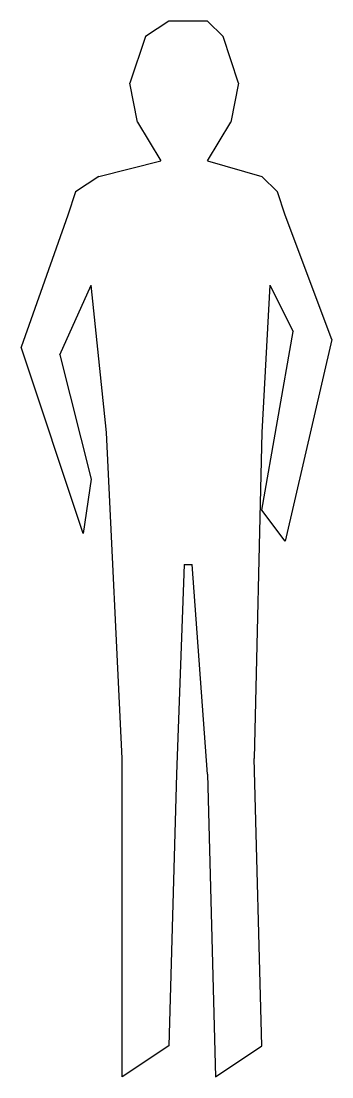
# Model space of a CAD drawing. Extents: x -0.33 to 0.69, y 0 to 3.45.
import ezdxf

# ---------------------------------------------------------------- set-up
doc = ezdxf.new("R2010")
doc.units = 0
doc.layers.get('0').update_dxf_attribs({"linetype": 'CONTINUOUS'})

msp = doc.modelspace()

# ---------------------------------------------------------------- linework, layer by layer
at = {"color": 0, "linetype": 'BYBLOCK'}
for points, invisible_edges in [([(0.0762, 3.4036), (0.3302, 3.4036), (0.2794, 3.4544), (0.1524, 3.4544)], 1), ([(0.3302, 3.4036), (0.0762, 3.4036), (0.0254, 3.2512), (0.381, 3.2512)], 5), ([(0.0254, 3.2512), (0.381, 3.2512), (0.3556, 3.1242), (0.0508, 3.1242)], 5), ([(0.3556, 3.1242), (0.0508, 3.1242), (0.127, 2.9972), (0.2794, 2.9972)], 5), ([(0.127, 2.9972), (0.2794, 2.9972), (0.4572, 2.9464), (-0.0762, 2.9464)], 5), ([(0.4572, 2.9464), (-0.0762, 2.9464), (-0.1524, 2.8956), (0.508, 2.8956)], 5), ([(-0.1524, 2.8956), (-0.1778, 2.8194), (0.5334, 2.8194), (0.508, 2.8956)], 10), ([(-0.1778, 2.8194), (-0.3302, 2.3876), (-0.2032, 2.3622), (-0.1016, 2.5908)], 10), ([(0.4826, 2.5908), (0.5588, 2.4384), (0.6858, 2.413), (0.5334, 2.8194)], 10), ([(-0.1016, 2.5908), (0.4826, 2.5908), (0.4572, 2.1082), (-0.0508, 2.1082)], 5), ([(0.5588, 2.4384), (0.6858, 2.413), (0.5334, 1.7526), (0.4572, 1.8542)], 1), ([(-0.3302, 2.3876), (-0.2032, 2.3622), (-0.1016, 1.9558), (-0.127, 1.778)], 1), ([(-0.0508, 2.1082), (0.2032, 1.6764), (0.1778, 0.9906), (0, 1.0414)], 5), ([(0.4572, 2.1082), (-0.0508, 2.1082), (0.2032, 1.6764), (0.2286, 1.6764)], 11), ([(0.2286, 1.6764), (0.4572, 2.1082), (0.4318, 1.0414), (0.2794, 0.9906)], 5), ([(0, 1.0414), (0.1778, 0.9906), (0.1524, 0.1016), (0, 0)], 1), ([(0.2794, 0.9906), (0.3048, 0), (0.4572, 0.1016), (0.4318, 1.0414)], 8)]:
    msp.add_3dface(points, dxfattribs=dict(at, invisible_edges=invisible_edges))

doc.saveas('drawing.dxf')
